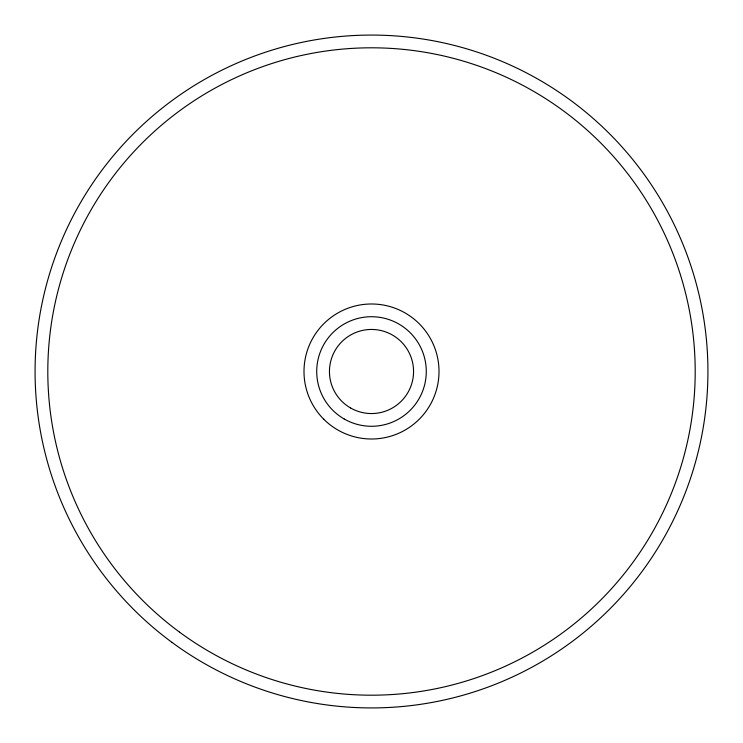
<?xml version="1.0" encoding="UTF-8"?>
<svg xmlns="http://www.w3.org/2000/svg" width="743" height="743" viewBox="0 0 743 743"><rect width="100%" height="100%" fill="white"/><g stroke="black" fill="none" stroke-linecap="round" stroke-linejoin="round"><path stroke-width="1.11" d="M171.995 642.389A336.43 336.43 0 0 0 705.85 408.826A336.43 336.43 0 0 0 236.655 63.276A336.43 336.43 0 0 0 171.995 642.389M350.473 407.916A42.054 42.054 0 0 0 413.554 371.5A42.054 42.054 0 0 0 350.473 335.084A42.054 42.054 0 0 0 350.473 407.916M323.772 419.228A67.502 67.502 0 0 0 436.708 388.97A67.502 67.502 0 0 0 354.03 306.292A67.502 67.502 0 0 0 323.772 419.228M344.111 418.941A54.778 54.778 0 0 0 426.278 371.5A54.778 54.778 0 0 0 344.111 324.059A54.778 54.778 0 0 0 344.111 418.941M179.546 632.144A323.707 323.707 0 0 0 693.2 407.415A323.707 323.707 0 0 0 241.754 74.941A323.707 323.707 0 0 0 179.546 632.144"/></g></svg>
